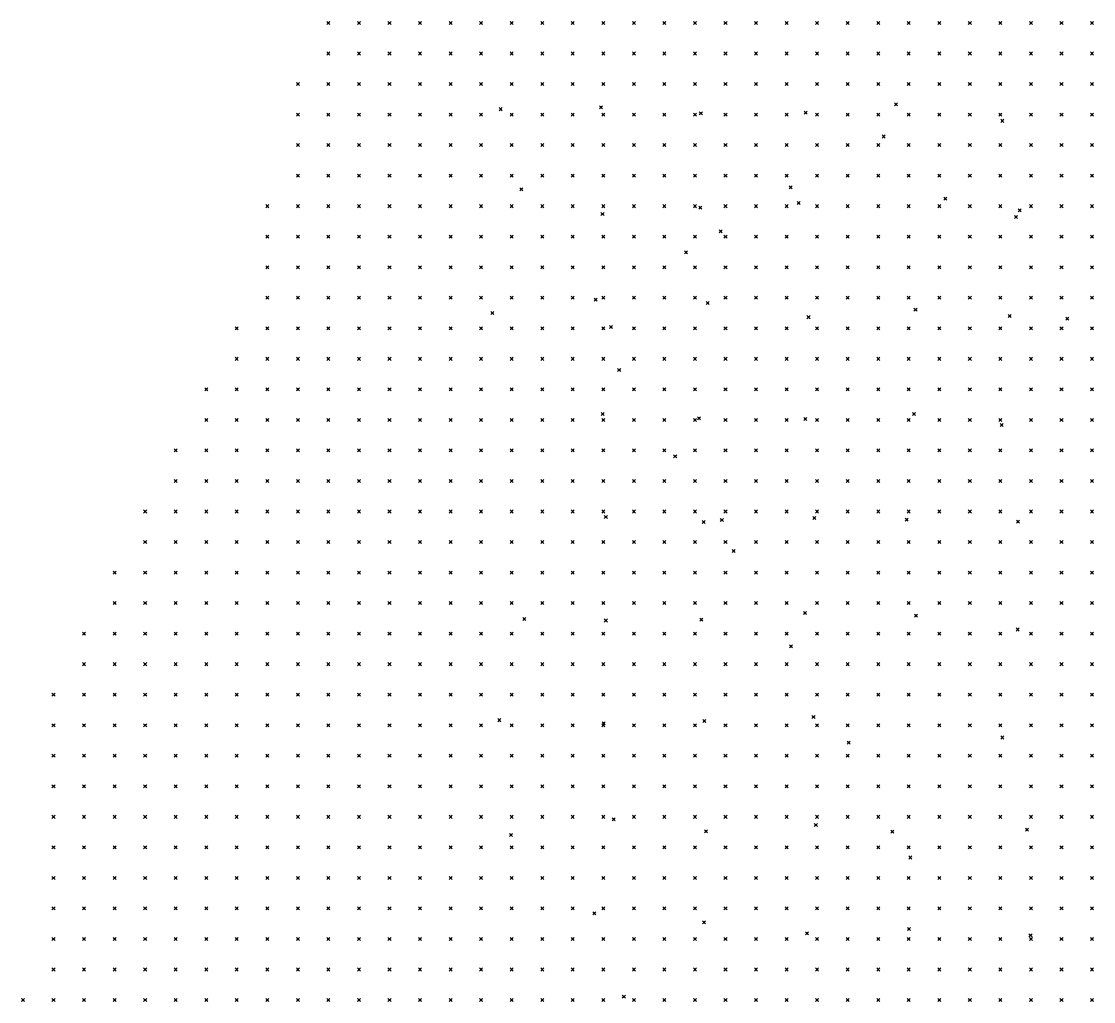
# Model space of a CAD drawing. Header units: metres. Extents: x 441556 to 446409, y 432338 to 461058.
# Drawn here: x 441555.6 to 441660.9, y 459812.7 to 459909 of the extents above; entities that cross this region are included whole.
import ezdxf

# ---------------------------------------------------------------- set-up
doc = ezdxf.new("R2010")
doc.units = ezdxf.units.M
doc.header["$MEASUREMENT"] = 0
doc.header["$PDMODE"] = 35
doc.header["$PDSIZE"] = 0.15
doc.layers.add('DTM-NOK-RevN_LIDAR_co_lidar', color=91, linetype='Continuous', lineweight=0)
doc.layers.add('DTM-NOK-RevN_RTK', color=32, linetype='Continuous', lineweight=0)

msp = doc.modelspace()

# ---------------------------------------------------------------- linework, layer by layer
at = {"layer": 'DTM-NOK-RevN_LIDAR_co_lidar'}
for p in [(441585.73, 459908.826, 437.296), (441588.729, 459908.826, 436.752), (441591.729, 459908.826, 436.186), (441594.728, 459908.826, 435.017), (441597.728, 459908.826, 434.542), (441600.727, 459908.826, 433.873), (441603.726, 459908.826, 433.222), (441606.726, 459908.826, 432.884), (441609.725, 459908.826, 432.636), (441612.724, 459908.826, 432.433), (441615.724, 459908.826, 432.12), (441618.723, 459908.826, 431.76), (441621.722, 459908.826, 431.353), (441624.722, 459908.826, 431.121), (441627.721, 459908.826, 430.846), (441630.72, 459908.826, 430.668), (441633.72, 459908.826, 430.53), (441636.719, 459908.826, 430.328), (441639.718, 459908.826, 429.562), (441642.718, 459908.826, 429.017), (441645.717, 459908.826, 428.884), (441648.716, 459908.826, 428.685), (441651.716, 459908.826, 428.499), (441654.715, 459908.826, 428.322), (441657.714, 459908.826, 427.989), (441660.714, 459908.826, 427.8), (441585.73, 459905.827, 438.384), (441588.729, 459905.827, 437.413), (441591.729, 459905.827, 436.68), (441594.728, 459905.827, 435.678), (441597.728, 459905.827, 434.921), (441600.727, 459905.827, 434.487), (441603.726, 459905.827, 433.769), (441606.726, 459905.827, 433.101), (441609.725, 459905.827, 432.907), (441612.724, 459905.827, 432.711), (441615.724, 459905.827, 432.472), (441618.723, 459905.827, 432.135), (441621.722, 459905.827, 431.723), (441624.722, 459905.827, 431.421), (441627.721, 459905.827, 431.081), (441630.72, 459905.827, 430.84), (441633.72, 459905.827, 430.734), (441636.719, 459905.827, 430.554), (441639.718, 459905.827, 430.315), (441642.718, 459905.827, 429.319), (441645.717, 459905.827, 429.017), (441648.716, 459905.827, 428.889), (441651.716, 459905.827, 428.74), (441654.715, 459905.827, 428.813), (441657.714, 459905.827, 428.334), (441660.714, 459905.827, 428.098), (441582.731, 459902.827, 439.724), (441585.73, 459902.827, 438.583), (441588.729, 459902.827, 437.973), (441591.729, 459902.827, 437.085), (441594.728, 459902.827, 436.732), (441597.728, 459902.827, 435.709), (441600.727, 459902.827, 435.065), (441603.726, 459902.827, 434.294), (441606.726, 459902.827, 433.652), (441609.725, 459902.827, 433.154), (441612.724, 459902.827, 432.907), (441615.724, 459902.827, 432.814), (441618.723, 459902.827, 432.54), (441621.722, 459902.827, 432.135), (441624.722, 459902.827, 431.765), (441627.721, 459902.827, 431.451), (441630.72, 459902.827, 431.211), (441633.72, 459902.827, 431.007), (441636.719, 459902.827, 430.862), (441639.718, 459902.827, 430.7), (441642.718, 459902.827, 429.867), (441645.717, 459902.827, 429.376), (441648.716, 459902.827, 429.221), (441651.716, 459902.827, 428.972), (441654.715, 459902.827, 428.793), (441657.714, 459902.827, 428.547), (441660.714, 459902.827, 428.389), (441582.731, 459899.828, 439.98), (441585.73, 459899.828, 439.422), (441588.729, 459899.828, 438.41), (441591.729, 459899.828, 437.456), (441594.728, 459899.828, 437.372), (441597.728, 459899.828, 436.455), (441600.727, 459899.828, 435.544), (441603.726, 459899.828, 434.82), (441606.726, 459899.828, 434.221), (441609.725, 459899.828, 433.57), (441612.724, 459899.828, 433.222), (441615.724, 459899.828, 433.042), (441618.723, 459899.828, 432.868), (441621.722, 459899.828, 432.573), (441624.722, 459899.828, 432.161), (441627.721, 459899.828, 431.801), (441630.72, 459899.828, 431.548), (441633.72, 459899.828, 431.298), (441636.719, 459899.828, 431.095), (441639.718, 459899.828, 430.997), (441642.718, 459899.828, 430.693), (441645.717, 459899.828, 430.058), (441648.716, 459899.828, 429.547), (441651.716, 459899.828, 429.265), (441654.715, 459899.828, 428.978), (441657.714, 459899.828, 428.807), (441660.714, 459899.828, 428.572), (441582.731, 459896.829, 440.445), (441585.73, 459896.829, 439.66), (441588.729, 459896.829, 438.504), (441591.729, 459896.829, 437.854), (441594.728, 459896.829, 437.442), (441597.728, 459896.829, 436.801), (441600.727, 459896.829, 436.096), (441603.726, 459896.829, 435.376), (441606.726, 459896.829, 434.719), (441609.725, 459896.829, 434.068), (441612.724, 459896.829, 433.54), (441615.724, 459896.829, 433.321), (441618.723, 459896.829, 433.114), (441621.722, 459896.829, 432.924), (441624.722, 459896.829, 432.569), (441627.721, 459896.829, 432.192), (441630.72, 459896.829, 431.922), (441633.72, 459896.829, 431.611), (441636.719, 459896.829, 431.359), (441639.718, 459896.829, 431.295), (441642.718, 459896.829, 430.966), (441645.717, 459896.829, 430.283), (441648.716, 459896.829, 430.034), (441651.716, 459896.829, 429.514), (441654.715, 459896.829, 429.184), (441657.714, 459896.829, 429.033), (441660.714, 459896.829, 428.711), (441582.731, 459893.829, 441.081), (441585.73, 459893.829, 440.022), (441588.729, 459893.829, 439.053), (441591.729, 459893.829, 438.07), (441594.728, 459893.829, 437.842), (441597.728, 459893.829, 436.97), (441600.727, 459893.829, 436.262), (441603.726, 459893.829, 435.873), (441606.726, 459893.829, 435.107), (441609.725, 459893.829, 434.539), (441612.724, 459893.829, 433.991), (441615.724, 459893.829, 433.566), (441618.723, 459893.829, 433.355), (441621.722, 459893.829, 433.177), (441624.722, 459893.829, 432.92), (441627.721, 459893.829, 432.617), (441630.72, 459893.829, 432.299), (441633.72, 459893.829, 431.805), (441636.719, 459893.829, 431.502), (441639.718, 459893.829, 431.278), (441642.718, 459893.829, 431.05), (441645.717, 459893.829, 430.729), (441648.716, 459893.829, 430.281), (441651.716, 459893.829, 429.732), (441654.715, 459893.829, 429.433), (441657.714, 459893.829, 429.232), (441660.714, 459893.829, 428.909), (441579.731, 459890.83, 442.615), (441582.731, 459890.83, 441.559), (441585.73, 459890.83, 440.563), (441588.729, 459890.83, 439.373), (441591.729, 459890.83, 438.335), (441594.728, 459890.83, 437.968), (441597.728, 459890.83, 437.356), (441600.727, 459890.83, 436.693), (441603.726, 459890.83, 436.043), (441606.726, 459890.83, 435.615), (441609.725, 459890.83, 434.869), (441612.724, 459890.83, 434.384), (441615.724, 459890.83, 433.936), (441618.723, 459890.83, 433.614), (441621.722, 459890.83, 433.425), (441624.722, 459890.83, 433.221), (441627.721, 459890.83, 432.857), (441630.72, 459890.83, 432.676), (441633.72, 459890.83, 432.034), (441636.719, 459890.83, 431.761), (441639.718, 459890.83, 431.47), (441642.718, 459890.83, 431.299), (441645.717, 459890.83, 431.045), (441648.716, 459890.83, 430.558), (441651.716, 459890.83, 429.994), (441654.715, 459890.83, 429.704), (441657.714, 459890.83, 429.453), (441660.714, 459890.83, 429.086), (441579.731, 459887.831, 443.385), (441582.731, 459887.831, 442.173), (441585.73, 459887.831, 440.438), (441588.729, 459887.831, 439.628), (441591.729, 459887.831, 439.147), (441594.728, 459887.831, 438.378), (441597.728, 459887.831, 437.989), (441600.727, 459887.831, 437.271), (441603.726, 459887.831, 436.484), (441606.726, 459887.831, 436.065), (441609.725, 459887.831, 435.466), (441612.724, 459887.831, 434.839), (441615.724, 459887.831, 434.32), (441618.723, 459887.831, 433.973), (441621.722, 459887.831, 433.76), (441624.722, 459887.831, 433.675), (441627.721, 459887.831, 433.275), (441630.72, 459887.831, 432.897), (441633.72, 459887.831, 432.447), (441636.719, 459887.831, 432.009), (441639.718, 459887.831, 431.745), (441642.718, 459887.831, 431.48), (441645.717, 459887.831, 431.262), (441648.716, 459887.831, 430.924), (441651.716, 459887.831, 430.571), (441654.715, 459887.831, 429.849), (441657.714, 459887.831, 429.691), (441660.714, 459887.831, 429.448), (441579.731, 459884.831, 444.013), (441582.731, 459884.831, 442.119), (441585.73, 459884.831, 441.037), (441588.729, 459884.831, 440.041), (441591.729, 459884.831, 439.059), (441594.728, 459884.831, 438.453), (441597.728, 459884.831, 437.933), (441600.727, 459884.831, 437.513), (441603.726, 459884.831, 437.305), (441606.726, 459884.831, 436.926), (441609.725, 459884.831, 435.794), (441612.724, 459884.831, 435.383), (441615.724, 459884.831, 434.774), (441618.723, 459884.831, 434.328), (441621.722, 459884.831, 434.03), (441624.722, 459884.831, 433.829), (441627.721, 459884.831, 433.502), (441630.72, 459884.831, 433.149), (441633.72, 459884.831, 432.845), (441636.719, 459884.831, 432.359), (441639.718, 459884.831, 432.055), (441642.718, 459884.831, 431.726), (441645.717, 459884.831, 431.445), (441648.716, 459884.831, 431.238), (441651.716, 459884.831, 430.894), (441654.715, 459884.831, 430.3), (441657.714, 459884.831, 429.998), (441660.714, 459884.831, 429.828), (441579.731, 459881.832, 444.643), (441582.731, 459881.832, 442.875), (441585.73, 459881.832, 441.39), (441588.729, 459881.832, 440.297), (441591.729, 459881.832, 439.527), (441594.728, 459881.832, 438.431), (441597.728, 459881.832, 437.946), (441600.727, 459881.832, 437.756), (441603.726, 459881.832, 437.908), (441606.726, 459881.832, 438.345), (441609.725, 459881.832, 437.624), (441612.724, 459881.832, 435.926), (441615.724, 459881.832, 435.169), (441618.723, 459881.832, 434.643), (441621.722, 459881.832, 434.278), (441624.722, 459881.832, 434.062), (441627.721, 459881.832, 433.846), (441630.72, 459881.832, 433.484), (441633.72, 459881.832, 433.243), (441636.719, 459881.832, 432.852), (441639.718, 459881.832, 432.274), (441642.718, 459881.832, 432.024), (441645.717, 459881.832, 431.764), (441648.716, 459881.832, 431.499), (441651.716, 459881.832, 431.217), (441654.715, 459881.832, 430.86), (441657.714, 459881.832, 430.317), (441660.714, 459881.832, 430.056), (441576.732, 459878.833, 446.066), (441579.731, 459878.833, 444.936), (441582.731, 459878.833, 443.134), (441585.73, 459878.833, 441.828), (441588.729, 459878.833, 440.965), (441591.729, 459878.833, 439.923), (441594.728, 459878.833, 438.798), (441597.728, 459878.833, 438.567), (441600.727, 459878.833, 437.824), (441603.726, 459878.833, 437.521), (441606.726, 459878.833, 437.589), (441609.725, 459878.833, 437.384), (441612.724, 459878.833, 436.476), (441615.724, 459878.833, 435.655), (441618.723, 459878.833, 435.026), (441621.722, 459878.833, 434.591), (441624.722, 459878.833, 434.22), (441627.721, 459878.833, 434.122), (441630.72, 459878.833, 433.896), (441633.72, 459878.833, 433.571), (441636.719, 459878.833, 433.191), (441639.718, 459878.833, 432.798), (441642.718, 459878.833, 432.376), (441645.717, 459878.833, 432.131), (441648.716, 459878.833, 431.805), (441651.716, 459878.833, 431.49), (441654.715, 459878.833, 431.243), (441657.714, 459878.833, 430.754), (441660.714, 459878.833, 430.412), (441576.732, 459875.833, 446.226), (441579.731, 459875.833, 445.207), (441582.731, 459875.833, 443.218), (441585.73, 459875.833, 442.455), (441588.729, 459875.833, 441.251), (441591.729, 459875.833, 440.358), (441594.728, 459875.833, 439.307), (441597.728, 459875.833, 438.612), (441600.727, 459875.833, 438.321), (441603.726, 459875.833, 437.73), (441606.726, 459875.833, 437.105), (441609.725, 459875.833, 437.094), (441612.724, 459875.833, 436.837), (441615.724, 459875.833, 436.21), (441618.723, 459875.833, 435.567), (441621.722, 459875.833, 434.973), (441624.722, 459875.833, 434.537), (441627.721, 459875.833, 434.336), (441630.72, 459875.833, 434.191), (441633.72, 459875.833, 433.908), (441636.719, 459875.833, 433.582), (441639.718, 459875.833, 433.192), (441642.718, 459875.833, 432.692), (441645.717, 459875.833, 432.394), (441648.716, 459875.833, 432.117), (441651.716, 459875.833, 431.758), (441654.715, 459875.833, 431.698), (441657.714, 459875.833, 431.218), (441660.714, 459875.833, 430.715), (441573.733, 459872.834, 448.472), (441576.732, 459872.834, 447.026), (441579.731, 459872.834, 445.223), (441582.731, 459872.834, 444.114), (441585.73, 459872.834, 443.073), (441588.729, 459872.834, 441.554), (441591.729, 459872.834, 440.259), (441594.728, 459872.834, 439.556), (441597.728, 459872.834, 438.841), (441600.727, 459872.834, 438.273), (441603.726, 459872.834, 438.164), (441606.726, 459872.834, 437.474), (441609.725, 459872.834, 437.336), (441612.724, 459872.834, 437.102), (441615.724, 459872.834, 436.933), (441618.723, 459872.834, 436.158), (441621.722, 459872.834, 435.411), (441624.722, 459872.834, 434.899), (441627.721, 459872.834, 434.54), (441630.72, 459872.834, 434.347), (441633.72, 459872.834, 434.214), (441636.719, 459872.834, 433.939), (441639.718, 459872.834, 433.542), (441642.718, 459872.834, 433.071), (441645.717, 459872.834, 432.638), (441648.716, 459872.834, 432.378), (441651.716, 459872.834, 432.1), (441654.715, 459872.834, 431.822), (441657.714, 459872.834, 431.473), (441660.714, 459872.834, 430.883), (441573.733, 459869.835, 448.613), (441576.732, 459869.835, 447.437), (441579.731, 459869.835, 445.952), (441582.731, 459869.835, 445), (441585.73, 459869.835, 442.901), (441588.729, 459869.835, 441.768), (441591.729, 459869.835, 440.675), (441594.728, 459869.835, 439.935), (441597.728, 459869.835, 439.543), (441600.727, 459869.835, 438.767), (441603.726, 459869.835, 438.659), (441606.726, 459869.835, 437.999), (441609.725, 459869.835, 437.633), (441612.724, 459869.835, 437.386), (441615.724, 459869.835, 437.069), (441618.723, 459869.835, 436.665), (441621.722, 459869.835, 436.035), (441624.722, 459869.835, 435.392), (441627.721, 459869.835, 434.846), (441630.72, 459869.835, 434.535), (441633.72, 459869.835, 434.401), (441636.719, 459869.835, 434.191), (441639.718, 459869.835, 433.857), (441642.718, 459869.835, 433.47), (441645.717, 459869.835, 432.973), (441648.716, 459869.835, 432.644), (441651.716, 459869.835, 432.397), (441654.715, 459869.835, 432.119), (441657.714, 459869.835, 431.747), (441660.714, 459869.835, 431.377), (441570.733, 459866.835, 449.939), (441573.733, 459866.835, 448.653), (441576.732, 459866.835, 447.454), (441579.731, 459866.835, 446.405), (441582.731, 459866.835, 445.32), (441585.73, 459866.835, 443.432), (441588.729, 459866.835, 441.968), (441591.729, 459866.835, 441.527), (441594.728, 459866.835, 440.673), (441597.728, 459866.835, 439.923), (441600.727, 459866.835, 439.33), (441603.726, 459866.835, 438.889), (441606.726, 459866.835, 438.168), (441609.725, 459866.835, 437.913), (441612.724, 459866.835, 437.586), (441615.724, 459866.835, 437.221), (441618.723, 459866.835, 436.893), (441621.722, 459866.835, 436.442), (441624.722, 459866.835, 435.915), (441627.721, 459866.835, 435.197), (441630.72, 459866.835, 434.694), (441633.72, 459866.835, 434.507), (441636.719, 459866.835, 434.362), (441639.718, 459866.835, 434.108), (441642.718, 459866.835, 433.767), (441645.717, 459866.835, 433.379), (441648.716, 459866.835, 432.888), (441651.716, 459866.835, 432.654), (441654.715, 459866.835, 432.395), (441657.714, 459866.835, 432.021), (441660.714, 459866.835, 431.759), (441570.733, 459863.836, 450.305), (441573.733, 459863.836, 448.774), (441576.732, 459863.836, 447.73), (441579.731, 459863.836, 446.48), (441582.731, 459863.836, 445.329), (441585.73, 459863.836, 443.924), (441588.729, 459863.836, 442.547), (441591.729, 459863.836, 441.749), (441594.728, 459863.836, 440.984), (441597.728, 459863.836, 440.081), (441600.727, 459863.836, 439.604), (441603.726, 459863.836, 439.563), (441606.726, 459863.836, 438.789), (441609.725, 459863.836, 438.546), (441612.724, 459863.836, 437.85), (441615.724, 459863.836, 437.385), (441618.723, 459863.836, 437.019), (441621.722, 459863.836, 436.606), (441624.722, 459863.836, 436.116), (441627.721, 459863.836, 435.559), (441630.72, 459863.836, 434.973), (441633.72, 459863.836, 434.621), (441636.719, 459863.836, 434.462), (441639.718, 459863.836, 434.247), (441642.718, 459863.836, 433.96), (441645.717, 459863.836, 433.635), (441648.716, 459863.836, 433.17), (441651.716, 459863.836, 432.826), (441654.715, 459863.836, 432.489), (441657.714, 459863.836, 432.129), (441660.714, 459863.836, 431.733), (441567.734, 459860.837, 451.7), (441570.733, 459860.837, 450.227), (441573.733, 459860.837, 448.892), (441576.732, 459860.837, 447.469), (441579.731, 459860.837, 446.56), (441582.731, 459860.837, 445.395), (441585.73, 459860.837, 444.045), (441588.729, 459860.837, 442.722), (441591.729, 459860.837, 442.217), (441594.728, 459860.837, 441.447), (441597.728, 459860.837, 440.322), (441600.727, 459860.837, 439.954), (441603.726, 459860.837, 439.859), (441606.726, 459860.837, 439.401), (441609.725, 459860.837, 438.726), (441612.724, 459860.837, 438.149), (441615.724, 459860.837, 437.603), (441618.723, 459860.837, 437.137), (441621.722, 459860.837, 436.712), (441624.722, 459860.837, 436.382), (441627.721, 459860.837, 435.963), (441630.72, 459860.837, 435.353), (441633.72, 459860.837, 434.826), (441636.719, 459860.837, 434.539), (441639.718, 459860.837, 434.369), (441642.718, 459860.837, 434.164), (441645.717, 459860.837, 433.863), (441648.716, 459860.837, 433.46), (441651.716, 459860.837, 432.896), (441654.715, 459860.837, 432.597), (441657.714, 459860.837, 432.309), (441660.714, 459860.837, 432.092), (441567.734, 459857.837, 452.151), (441570.733, 459857.837, 450.979), (441573.733, 459857.837, 448.823), (441576.732, 459857.837, 447.446), (441579.731, 459857.837, 446.764), (441582.731, 459857.837, 445.159), (441585.73, 459857.837, 444.221), (441588.729, 459857.837, 442.95), (441591.729, 459857.837, 442.244), (441594.728, 459857.837, 441.667), (441597.728, 459857.837, 440.699), (441600.727, 459857.837, 440.428), (441603.726, 459857.837, 440.058), (441606.726, 459857.837, 439.204), (441609.725, 459857.837, 438.663), (441612.724, 459857.837, 438.265), (441615.724, 459857.837, 437.952), (441618.723, 459857.837, 437.418), (441621.722, 459857.837, 437.047), (441624.722, 459857.837, 436.597), (441627.721, 459857.837, 436.27), (441630.72, 459857.837, 435.867), (441633.72, 459857.837, 435.085), (441636.719, 459857.837, 434.625), (441639.718, 459857.837, 434.432), (441642.718, 459857.837, 434.207), (441645.717, 459857.837, 433.935), (441648.716, 459857.837, 433.602), (441651.716, 459857.837, 433.055), (441654.715, 459857.837, 432.7), (441657.714, 459857.837, 432.48), (441660.714, 459857.837, 432.432), (441564.735, 459854.838, 452.895), (441567.734, 459854.838, 452.061), (441570.733, 459854.838, 450.546), (441573.733, 459854.838, 449.258), (441576.732, 459854.838, 448.207), (441579.731, 459854.838, 446.804), (441582.731, 459854.838, 445.697), (441585.73, 459854.838, 444.619), (441588.729, 459854.838, 443.419), (441591.729, 459854.838, 442.388), (441594.728, 459854.838, 441.817), (441597.728, 459854.838, 441.196), (441600.727, 459854.838, 440.829), (441603.726, 459854.838, 440.247), (441606.726, 459854.838, 439.414), (441609.725, 459854.838, 438.902), (441612.724, 459854.838, 438.524), (441615.724, 459854.838, 438.086), (441618.723, 459854.838, 437.557), (441621.722, 459854.838, 437.184), (441624.722, 459854.838, 436.79), (441627.721, 459854.838, 436.499), (441630.72, 459854.838, 436.061), (441633.72, 459854.838, 435.316), (441636.719, 459854.838, 434.774), (441639.718, 459854.838, 434.402), (441642.718, 459854.838, 434.221), (441645.717, 459854.838, 433.978), (441648.716, 459854.838, 433.729), (441651.716, 459854.838, 433.378), (441654.715, 459854.838, 433.043), (441657.714, 459854.838, 432.809), (441660.714, 459854.838, 432.52), (441564.735, 459851.839, 452.856), (441567.734, 459851.839, 451.901), (441570.733, 459851.839, 450.388), (441573.733, 459851.839, 449.469), (441576.732, 459851.839, 448.374), (441579.731, 459851.839, 447.363), (441582.731, 459851.839, 445.826), (441585.73, 459851.839, 445.064), (441588.729, 459851.839, 443.452), (441591.729, 459851.839, 442.873), (441594.728, 459851.839, 442.104), (441597.728, 459851.839, 441.658), (441600.727, 459851.839, 441.083), (441603.726, 459851.839, 440.496), (441606.726, 459851.839, 439.701), (441609.725, 459851.839, 439.298), (441612.724, 459851.839, 438.861), (441615.724, 459851.839, 438.285), (441618.723, 459851.839, 437.802), (441621.722, 459851.839, 437.383), (441624.722, 459851.839, 437.014), (441627.721, 459851.839, 436.591), (441630.72, 459851.839, 436.051), (441633.72, 459851.839, 435.554), (441636.719, 459851.839, 435.114), (441639.718, 459851.839, 434.508), (441642.718, 459851.839, 434.257), (441645.717, 459851.839, 434.135), (441648.716, 459851.839, 433.896), (441651.716, 459851.839, 433.622), (441654.715, 459851.839, 433.378), (441657.714, 459851.839, 433.052), (441660.714, 459851.839, 432.709), (441561.735, 459848.839, 454.388), (441564.735, 459848.839, 452.9), (441567.734, 459848.839, 452.025), (441570.733, 459848.839, 450.687), (441573.733, 459848.839, 449.672), (441576.732, 459848.839, 448.729), (441579.731, 459848.839, 447.204), (441582.731, 459848.839, 446.092), (441585.73, 459848.839, 445.086), (441588.729, 459848.839, 444.064), (441591.729, 459848.839, 443.592), (441594.728, 459848.839, 442.779), (441597.728, 459848.839, 442.053), (441600.727, 459848.839, 441.61), (441603.726, 459848.839, 440.825), (441606.726, 459848.839, 440.076), (441609.725, 459848.839, 439.675), (441612.724, 459848.839, 439.218), (441615.724, 459848.839, 438.75), (441618.723, 459848.839, 438.057), (441621.722, 459848.839, 437.539), (441624.722, 459848.839, 437.186), (441627.721, 459848.839, 436.74), (441630.72, 459848.839, 436.353), (441633.72, 459848.839, 435.998), (441636.719, 459848.839, 435.368), (441639.718, 459848.839, 434.72), (441642.718, 459848.839, 434.386), (441645.717, 459848.839, 434.321), (441648.716, 459848.839, 434.035), (441651.716, 459848.839, 433.77), (441654.715, 459848.839, 433.492), (441657.714, 459848.839, 433.259), (441660.714, 459848.839, 433.007), (441561.735, 459845.84, 454.525), (441564.735, 459845.84, 452.867), (441567.734, 459845.84, 452.071), (441570.733, 459845.84, 450.699), (441573.733, 459845.84, 449.703), (441576.732, 459845.84, 448.416), (441579.731, 459845.84, 447.361), (441582.731, 459845.84, 446.273), (441585.73, 459845.84, 445.548), (441588.729, 459845.84, 444.686), (441591.729, 459845.84, 444.182), (441594.728, 459845.84, 443.439), (441597.728, 459845.84, 442.61), (441600.727, 459845.84, 441.897), (441603.726, 459845.84, 441.241), (441606.726, 459845.84, 440.538), (441609.725, 459845.84, 440.023), (441612.724, 459845.84, 439.652), (441615.724, 459845.84, 439.196), (441618.723, 459845.84, 438.498), (441621.722, 459845.84, 437.703), (441624.722, 459845.84, 437.306), (441627.721, 459845.84, 436.97), (441630.72, 459845.84, 436.582), (441633.72, 459845.84, 436.278), (441636.719, 459845.84, 435.669), (441639.718, 459845.84, 434.962), (441642.718, 459845.84, 434.584), (441645.717, 459845.84, 434.37), (441648.716, 459845.84, 434.263), (441651.716, 459845.84, 433.965), (441654.715, 459845.84, 433.731), (441657.714, 459845.84, 433.423), (441660.714, 459845.84, 433.023), (441558.736, 459842.841, 455.042), (441561.735, 459842.841, 454.067), (441564.735, 459842.841, 452.636), (441567.734, 459842.841, 451.826), (441570.733, 459842.841, 450.609), (441573.733, 459842.841, 449.881), (441576.732, 459842.841, 448.699), (441579.731, 459842.841, 447.678), (441582.731, 459842.841, 446.833), (441585.73, 459842.841, 445.939), (441588.729, 459842.841, 445.191), (441591.729, 459842.841, 444.703), (441594.728, 459842.841, 443.69), (441597.728, 459842.841, 442.593), (441600.727, 459842.841, 442.048), (441603.726, 459842.841, 441.563), (441606.726, 459842.841, 441.011), (441609.725, 459842.841, 440.239), (441612.724, 459842.841, 439.757), (441615.724, 459842.841, 439.41), (441618.723, 459842.841, 438.76), (441621.722, 459842.841, 437.839), (441624.722, 459842.841, 437.43), (441627.721, 459842.841, 437.169), (441630.72, 459842.841, 436.714), (441633.72, 459842.841, 436.389), (441636.719, 459842.841, 435.828), (441639.718, 459842.841, 435.151), (441642.718, 459842.841, 434.738), (441645.717, 459842.841, 434.505), (441648.716, 459842.841, 434.342), (441651.716, 459842.841, 434.145), (441654.715, 459842.841, 433.789), (441657.714, 459842.841, 433.486), (441660.714, 459842.841, 433.154), (441558.736, 459839.841, 455.905), (441561.735, 459839.841, 453.727), (441564.735, 459839.841, 452.376), (441567.734, 459839.841, 451.634), (441570.733, 459839.841, 450.769), (441573.733, 459839.841, 450.256), (441576.732, 459839.841, 449.355), (441579.731, 459839.841, 448.004), (441582.731, 459839.841, 447.537), (441585.73, 459839.841, 446.247), (441588.729, 459839.841, 445.546), (441591.729, 459839.841, 444.629), (441594.728, 459839.841, 443.78), (441597.728, 459839.841, 442.874), (441600.727, 459839.841, 442.3), (441603.726, 459839.841, 441.824), (441606.726, 459839.841, 441.376), (441609.725, 459839.841, 440.648), (441612.724, 459839.841, 439.961), (441615.724, 459839.841, 439.437), (441618.723, 459839.841, 438.864), (441621.722, 459839.841, 438.078), (441624.722, 459839.841, 437.706), (441627.721, 459839.841, 437.343), (441630.72, 459839.841, 436.889), (441633.72, 459839.841, 436.459), (441636.719, 459839.841, 436.191), (441639.718, 459839.841, 435.758), (441642.718, 459839.841, 435.09), (441645.717, 459839.841, 434.511), (441648.716, 459839.841, 434.342), (441651.716, 459839.841, 434.217), (441654.715, 459839.841, 433.867), (441657.714, 459839.841, 433.62), (441660.714, 459839.841, 433.311), (441558.736, 459836.842, 455.728), (441561.735, 459836.842, 454.273), (441564.735, 459836.842, 452.812), (441567.734, 459836.842, 451.768), (441570.733, 459836.842, 450.873), (441573.733, 459836.842, 450.268), (441576.732, 459836.842, 449.512), (441579.731, 459836.842, 448.549), (441582.731, 459836.842, 447.988), (441585.73, 459836.842, 446.75), (441588.729, 459836.842, 446.013), (441591.729, 459836.842, 445.208), (441594.728, 459836.842, 444.317), (441597.728, 459836.842, 443.73), (441600.727, 459836.842, 442.917), (441603.726, 459836.842, 442.099), (441606.726, 459836.842, 441.595), (441609.725, 459836.842, 440.646), (441612.724, 459836.842, 440.123), (441615.724, 459836.842, 439.588), (441618.723, 459836.842, 439.143), (441621.722, 459836.842, 438.527), (441624.722, 459836.842, 437.948), (441627.721, 459836.842, 437.496), (441630.72, 459836.842, 437.044), (441633.72, 459836.842, 436.608), (441636.719, 459836.842, 436.323), (441639.718, 459836.842, 436.104), (441642.718, 459836.842, 435.578), (441645.717, 459836.842, 434.819), (441648.716, 459836.842, 434.477), (441651.716, 459836.842, 434.365), (441654.715, 459836.842, 434.052), (441657.714, 459836.842, 433.816), (441660.714, 459836.842, 433.456), (441558.736, 459833.843, 455.4), (441561.735, 459833.843, 454.529), (441564.735, 459833.843, 453.153), (441567.734, 459833.843, 452.099), (441570.733, 459833.843, 450.97), (441573.733, 459833.843, 450.447), (441576.732, 459833.843, 449.52), (441579.731, 459833.843, 448.867), (441582.731, 459833.843, 448.142), (441585.73, 459833.843, 447.111), (441588.729, 459833.843, 446.309), (441591.729, 459833.843, 445.59), (441594.728, 459833.843, 444.809), (441597.728, 459833.843, 444.029), (441600.727, 459833.843, 443.226), (441603.726, 459833.843, 442.089), (441606.726, 459833.843, 441.351), (441609.725, 459833.843, 440.629), (441612.724, 459833.843, 440.167), (441615.724, 459833.843, 439.794), (441618.723, 459833.843, 439.333), (441621.722, 459833.843, 438.784), (441624.722, 459833.843, 438.123), (441627.721, 459833.843, 437.711), (441630.72, 459833.843, 437.311), (441633.72, 459833.843, 436.788), (441636.719, 459833.843, 436.402), (441639.718, 459833.843, 436.274), (441642.718, 459833.843, 435.848), (441645.717, 459833.843, 435.143), (441648.716, 459833.843, 434.871), (441651.716, 459833.843, 434.686), (441654.715, 459833.843, 434.171), (441657.714, 459833.843, 433.857), (441660.714, 459833.843, 433.581), (441558.736, 459830.843, 455.622), (441561.735, 459830.843, 454.447), (441564.735, 459830.843, 453.334), (441567.734, 459830.843, 452.422), (441570.733, 459830.843, 451.496), (441573.733, 459830.843, 450.756), (441576.732, 459830.843, 449.898), (441579.731, 459830.843, 448.983), (441582.731, 459830.843, 448.495), (441585.73, 459830.843, 447.748), (441588.729, 459830.843, 446.939), (441591.729, 459830.843, 446.089), (441594.728, 459830.843, 445.335), (441597.728, 459830.843, 444.541), (441600.727, 459830.843, 443.819), (441603.726, 459830.843, 442.641), (441606.726, 459830.843, 441.395), (441609.725, 459830.843, 440.773), (441612.724, 459830.843, 440.432), (441615.724, 459830.843, 440.045), (441618.723, 459830.843, 439.522), (441621.722, 459830.843, 439.075), (441624.722, 459830.843, 438.49), (441627.721, 459830.843, 437.94), (441630.72, 459830.843, 437.619), (441633.72, 459830.843, 437.081), (441636.719, 459830.843, 436.521), (441639.718, 459830.843, 436.135), (441642.718, 459830.843, 436.006), (441645.717, 459830.843, 435.72), (441648.716, 459830.843, 435.547), (441651.716, 459830.843, 435.288), (441654.715, 459830.843, 434.484), (441657.714, 459830.843, 433.929), (441660.714, 459830.843, 433.663), (441558.736, 459827.844, 455.526), (441561.735, 459827.844, 454.381), (441564.735, 459827.844, 453.49), (441567.734, 459827.844, 452.755), (441570.733, 459827.844, 451.758), (441573.733, 459827.844, 450.989), (441576.732, 459827.844, 450.305), (441579.731, 459827.844, 450.155), (441582.731, 459827.844, 449.019), (441585.73, 459827.844, 447.918), (441588.729, 459827.844, 447.198), (441591.729, 459827.844, 446.277), (441594.728, 459827.844, 445.561), (441597.728, 459827.844, 444.885), (441600.727, 459827.844, 444.023), (441603.726, 459827.844, 442.785), (441606.726, 459827.844, 441.513), (441609.725, 459827.844, 441.007), (441612.724, 459827.844, 440.772), (441615.724, 459827.844, 440.332), (441618.723, 459827.844, 439.732), (441621.722, 459827.844, 439.254), (441624.722, 459827.844, 438.74), (441627.721, 459827.844, 438.142), (441630.72, 459827.844, 437.731), (441633.72, 459827.844, 437.278), (441636.719, 459827.844, 436.749), (441639.718, 459827.844, 436.303), (441642.718, 459827.844, 436.198), (441645.717, 459827.844, 436.164), (441648.716, 459827.844, 435.583), (441651.716, 459827.844, 435.161), (441654.715, 459827.844, 434.636), (441657.714, 459827.844, 434.054), (441660.714, 459827.844, 433.76), (441558.736, 459824.845, 455.41), (441561.735, 459824.845, 454.435), (441564.735, 459824.845, 453.738), (441567.734, 459824.845, 453.049), (441570.733, 459824.845, 452.091), (441573.733, 459824.845, 451.298), (441576.732, 459824.845, 450.662), (441579.731, 459824.845, 450.332), (441582.731, 459824.845, 449.363), (441585.73, 459824.845, 448.165), (441588.729, 459824.845, 447.725), (441591.729, 459824.845, 447.228), (441594.728, 459824.845, 445.984), (441597.728, 459824.845, 445.188), (441600.727, 459824.845, 443.716), (441603.726, 459824.845, 442.726), (441606.726, 459824.845, 441.966), (441609.725, 459824.845, 441.212), (441612.724, 459824.845, 440.859), (441615.724, 459824.845, 440.45), (441618.723, 459824.845, 439.973), (441621.722, 459824.845, 439.489), (441624.722, 459824.845, 438.947), (441627.721, 459824.845, 438.348), (441630.72, 459824.845, 437.953), (441633.72, 459824.845, 437.572), (441636.719, 459824.845, 437.194), (441639.718, 459824.845, 436.761), (441642.718, 459824.845, 436.354), (441645.717, 459824.845, 436.084), (441648.716, 459824.845, 435.748), (441651.716, 459824.845, 435.102), (441654.715, 459824.845, 434.514), (441657.714, 459824.845, 434.083), (441660.714, 459824.845, 433.871), (441558.736, 459821.845, 455.577), (441561.735, 459821.845, 454.561), (441564.735, 459821.845, 453.974), (441567.734, 459821.845, 452.89), (441570.733, 459821.845, 452.193), (441573.733, 459821.845, 451.678), (441576.732, 459821.845, 450.873), (441579.731, 459821.845, 450.354), (441582.731, 459821.845, 449.554), (441585.73, 459821.845, 448.767), (441588.729, 459821.845, 447.858), (441591.729, 459821.845, 447.178), (441594.728, 459821.845, 446.284), (441597.728, 459821.845, 445.12), (441600.727, 459821.845, 443.849), (441603.726, 459821.845, 442.896), (441606.726, 459821.845, 442.004), (441609.725, 459821.845, 441.407), (441612.724, 459821.845, 440.832), (441615.724, 459821.845, 440.395), (441618.723, 459821.845, 440.063), (441621.722, 459821.845, 439.633), (441624.722, 459821.845, 439.14), (441627.721, 459821.845, 438.548), (441630.72, 459821.845, 438.167), (441633.72, 459821.845, 437.83), (441636.719, 459821.845, 437.331), (441639.718, 459821.845, 436.891), (441642.718, 459821.845, 436.473), (441645.717, 459821.845, 436.091), (441648.716, 459821.845, 435.74), (441651.716, 459821.845, 434.97), (441654.715, 459821.845, 434.554), (441657.714, 459821.845, 434.104), (441660.714, 459821.845, 433.832), (441558.736, 459818.846, 455.598), (441561.735, 459818.846, 454.76), (441564.735, 459818.846, 454.169), (441567.734, 459818.846, 453.393), (441570.733, 459818.846, 452.628), (441573.733, 459818.846, 452.148), (441576.732, 459818.846, 451.154), (441579.731, 459818.846, 450.545), (441582.731, 459818.846, 449.72), (441585.73, 459818.846, 448.997), (441588.729, 459818.846, 448.074), (441591.729, 459818.846, 447.343), (441594.728, 459818.846, 446.329), (441597.728, 459818.846, 445.311), (441600.727, 459818.846, 444.589), (441603.726, 459818.846, 443.379), (441606.726, 459818.846, 442.304), (441609.725, 459818.846, 441.684), (441612.724, 459818.846, 440.974), (441615.724, 459818.846, 440.413), (441618.723, 459818.846, 440.168), (441621.722, 459818.846, 439.824), (441624.722, 459818.846, 439.188), (441627.721, 459818.846, 438.665), (441630.72, 459818.846, 438.216), (441633.72, 459818.846, 437.957), (441636.719, 459818.846, 437.472), (441639.718, 459818.846, 436.991), (441642.718, 459818.846, 436.548), (441645.717, 459818.846, 436.159), (441648.716, 459818.846, 435.976), (441651.716, 459818.846, 435.036), (441654.715, 459818.846, 434.552), (441657.714, 459818.846, 434.122), (441660.714, 459818.846, 433.853), (441558.736, 459815.847, 455.928), (441561.735, 459815.847, 455.083), (441564.735, 459815.847, 454.1), (441567.734, 459815.847, 453.371), (441570.733, 459815.847, 452.813), (441573.733, 459815.847, 452.183), (441576.732, 459815.847, 451.655), (441579.731, 459815.847, 450.964), (441582.731, 459815.847, 450.029), (441585.73, 459815.847, 449.185), (441588.729, 459815.847, 448.381), (441591.729, 459815.847, 447.486), (441594.728, 459815.847, 446.873), (441597.728, 459815.847, 445.895), (441600.727, 459815.847, 444.818), (441603.726, 459815.847, 443.534), (441606.726, 459815.847, 442.78), (441609.725, 459815.847, 442.043), (441612.724, 459815.847, 441.442), (441615.724, 459815.847, 440.478), (441618.723, 459815.847, 440.219), (441621.722, 459815.847, 439.821), (441624.722, 459815.847, 439.352), (441627.721, 459815.847, 438.898), (441630.72, 459815.847, 438.426), (441633.72, 459815.847, 438.116), (441636.719, 459815.847, 437.577), (441639.718, 459815.847, 437.062), (441642.718, 459815.847, 436.638), (441645.717, 459815.847, 436.183), (441648.716, 459815.847, 435.766), (441651.716, 459815.847, 435.106), (441654.715, 459815.847, 434.465), (441657.714, 459815.847, 434.095), (441660.714, 459815.847, 433.777), (441555.737, 459812.847, 457.261), (441558.736, 459812.847, 456.279), (441561.735, 459812.847, 455.554), (441564.735, 459812.847, 454.546), (441567.734, 459812.847, 453.843), (441570.733, 459812.847, 453.497), (441573.733, 459812.847, 452.926), (441576.732, 459812.847, 451.733), (441579.731, 459812.847, 450.973), (441582.731, 459812.847, 450.418), (441585.73, 459812.847, 449.569), (441588.729, 459812.847, 448.936), (441591.729, 459812.847, 447.724), (441594.728, 459812.847, 447.053), (441597.728, 459812.847, 446.453), (441600.727, 459812.847, 445.033), (441603.726, 459812.847, 443.989), (441606.726, 459812.847, 443.384), (441609.725, 459812.847, 442.479), (441612.724, 459812.847, 441.842), (441615.724, 459812.847, 441.35), (441618.723, 459812.847, 440.286), (441621.722, 459812.847, 439.79), (441624.722, 459812.847, 439.589), (441627.721, 459812.847, 439.053), (441630.72, 459812.847, 438.496), (441633.72, 459812.847, 438.202), (441636.719, 459812.847, 437.738), (441639.718, 459812.847, 437.218), (441642.718, 459812.847, 436.747), (441645.717, 459812.847, 436.182), (441648.716, 459812.847, 435.581), (441651.716, 459812.847, 435.254), (441654.715, 459812.847, 434.515), (441657.714, 459812.847, 434.035), (441660.714, 459812.847, 433.702)]:
    msp.add_point(p, dxfattribs=at)
at = {"layer": 'DTM-NOK-RevN_RTK'}
for p in [(441602.652, 459900.36, 435.125), (441612.49, 459900.551, 433.485), (441641.462, 459900.821, 431.029), (441622.302, 459899.955, 432.783), (441632.596, 459900.004, 431.613), (441651.901, 459899.21, 429.683), (441640.254, 459897.673, 431.499), (441604.665, 459892.495, 436.106), (441631.116, 459892.683, 432.702), (441631.901, 459891.14, 432.765), (441646.305, 459891.561, 431.263), (441612.645, 459890.05, 434.799), (441622.238, 459890.687, 433.746), (441653.618, 459890.411, 430.145), (441653.239, 459889.779, 430.149), (441624.241, 459888.349, 434.043), (441620.854, 459886.287, 434.29), (441611.968, 459881.639, 436.221), (441601.839, 459880.325, 437.946), (441622.981, 459881.316, 434.547), (441643.378, 459880.669, 432.364), (441632.873, 459879.925, 433.882), (441652.618, 459880.037, 431.49), (441658.277, 459879.771, 430.782), (441613.479, 459878.959, 436.326), (441614.281, 459874.741, 436.825), (441612.671, 459870.404, 437.653), (441622.112, 459870.002, 436.323), (441632.551, 459869.932, 434.812), (441643.23, 459870.42, 433.771), (441651.852, 459869.341, 432.778), (441619.782, 459866.264, 437.08), (441612.969, 459860.308, 438.552), (441622.577, 459859.793, 436.94), (441624.363, 459860.008, 436.865), (441633.448, 459860.189, 435.271), (441642.524, 459860.04, 434.592), (441653.438, 459859.83, 433.135), (441625.533, 459856.958, 436.84), (441632.524, 459850.862, 436.142), (441604.957, 459850.286, 440.378), (441612.974, 459850.127, 439.204), (441622.36, 459850.211, 437.798), (441643.42, 459850.601, 434.67), (441653.403, 459849.245, 434.011), (441631.145, 459847.596, 436.736), (441602.506, 459840.338, 442.4), (441633.361, 459840.646, 436.86), (441612.751, 459840.028, 440.247), (441622.643, 459840.25, 438.175), (441651.904, 459838.638, 434.577), (441636.821, 459838.14, 436.664), (441613.734, 459830.591, 440.589), (441633.59, 459830.034, 437.519), (441603.658, 459829.071, 442.894), (441622.807, 459829.419, 439.273), (441641.114, 459829.388, 436.39), (441654.327, 459829.574, 434.659), (441642.863, 459826.851, 436.351), (441611.849, 459821.367, 441.344), (441622.622, 459820.471, 439.769), (441632.731, 459819.4, 438.422), (441642.728, 459819.818, 436.904), (441654.674, 459819.194, 434.759), (441614.738, 459813.182, 441.469)]:
    msp.add_point(p, dxfattribs=at)

doc.saveas('drawing.dxf')
